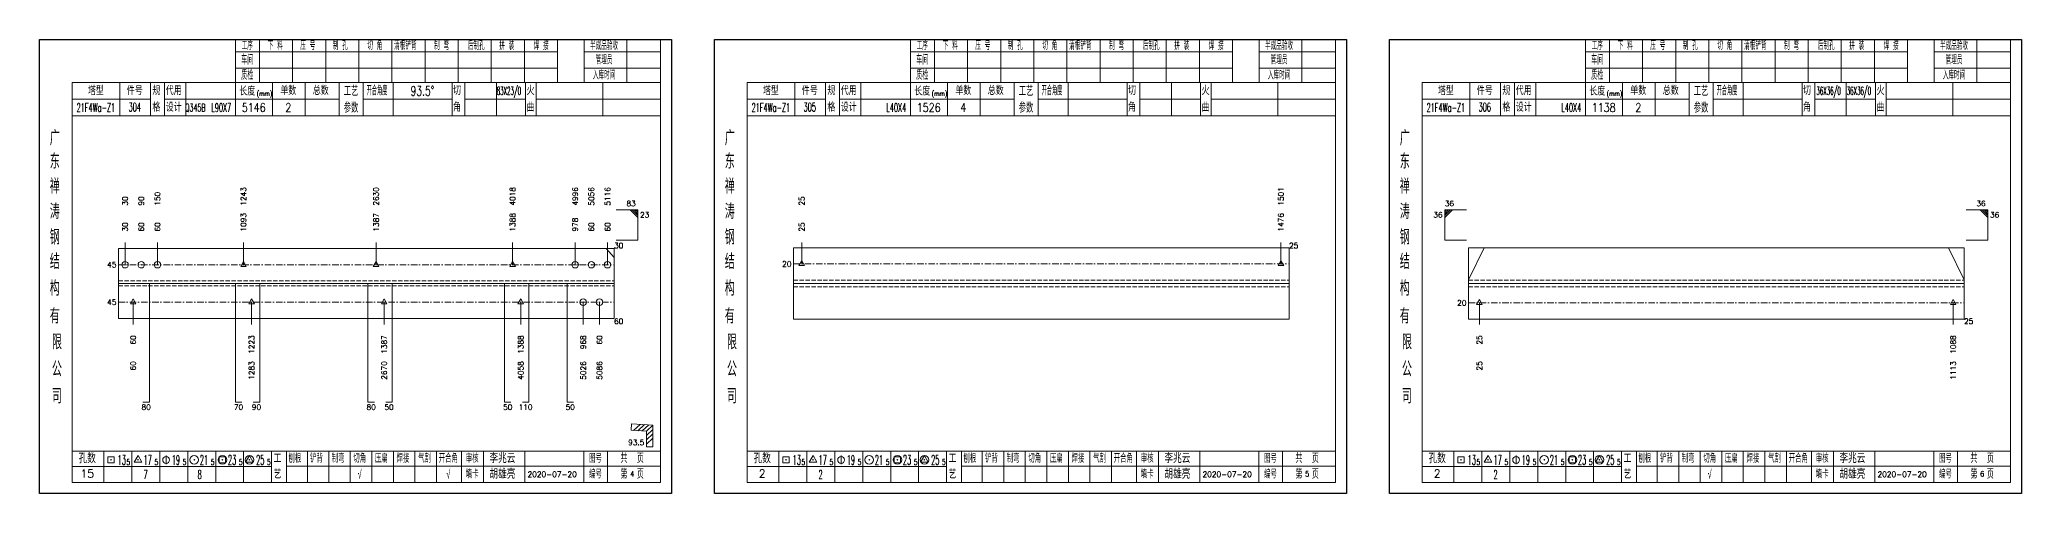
# Model space of a CAD drawing. Extents: x 1310 to 15542, y -76 to 8381.
# Drawn here: x 2453 to 3369, y 4374 to 4584 of the extents above; entities that cross this region are included whole.
import ezdxf
from ezdxf.enums import TextEntityAlignment as Align

# ---------------------------------------------------------------- set-up
doc = ezdxf.new("R2010")
doc.units = 0
doc.header["$MEASUREMENT"] = 0
doc.linetypes.add('一点画线', pattern=[5.2, 3, -1, 0.2, -1])
doc.linetypes.add('虚线', pattern=[2.75, 2, -0.75])
doc.layers.get('0').update_dxf_attribs({"linetype": 'CONTINUOUS', "lineweight": 25})
for name, color, linetype, lineweight in [('1', 7, 'CONTINUOUS', 25), ('2', 7, 'CONTINUOUS', 25), ('4', 7, 'CONTINUOUS', 25), ('5', 7, 'CONTINUOUS', 25)]:
    doc.layers.add(name, color=color, linetype=linetype, lineweight=lineweight)
doc.styles.get("Standard").update_dxf_attribs({"font": 'simplex.shx', "width": 0.7, "height": 3, "bigfont": 'gbhzfs.shx'})

# ---------------------------------------------------------------- blocks, each defined once
blk = doc.blocks.new('孔21.5')
at = {"layer": '5', "color": 7, "linetype": 'Continuous', "lineweight": 13}
for p, q in [((-0.1, -0.1), (0.1, 0.1)), ((0.1, -0.1), (-0.1, 0.1))]:
    blk.add_line(p, q, dxfattribs=at)
blk.add_circle((0, 0), 1, dxfattribs=at)
blk = doc.blocks.new('孔17.5')
at = {"layer": '5', "color": 7, "linetype": 'Continuous', "lineweight": 13}
for p, q in [((0, 1), (-0.866, -0.5)), ((-0.1, -0.1), (0.1, 0.1)), ((0.1, -0.1), (-0.1, 0.1)), ((0.866, -0.5), (0, 1)), ((-0.866, -0.5), (0.866, -0.5))]:
    blk.add_line(p, q, dxfattribs=at)
blk = doc.blocks.new('CTJGK')
at = {"color": 6, "linetype": 'Continuous'}
for p, q in [((0, 209.97), (292.13, 209.97)), ((0, 0), (0, 209.97)), ((292.13, 209.97), (292.13, 0)), ((292.13, 0), (0, 0))]:
    blk.add_line(p, q, dxfattribs=at)

msp = doc.modelspace()

# ---------------------------------------------------------------- linework, layer by layer
at = {"color": 7, "linetype": 'Continuous', "lineweight": 13}
for p, q in [((2729.442, 4504.884), (2719.442, 4504.884)), ((2725.942, 4504.884), (2729.442, 4501.384)), ((2726.817, 4504.884), (2729.442, 4502.259)), ((2727.692, 4504.884), (2729.442, 4503.134)), ((2728.567, 4504.884), (2729.442, 4504.009)), ((2729.442, 4490.884), (2729.442, 4504.884)), ((3102.572, 4504.884), (3112.572, 4504.884)), ((3102.572, 4490.884), (3102.572, 4504.884)), ((3103.447, 4504.884), (3102.572, 4504.009)), ((3104.322, 4504.884), (3102.572, 4503.134)), ((3105.197, 4504.884), (3102.572, 4502.259)), ((3106.072, 4504.884), (3102.572, 4501.384)), ((3353.702, 4504.884), (3343.702, 4504.884)), ((3350.202, 4504.884), (3353.702, 4501.384)), ((3351.077, 4504.884), (3353.702, 4502.259)), ((3351.952, 4504.884), (3353.702, 4503.134)), ((3352.827, 4504.884), (3353.702, 4504.009)), ((3353.702, 4490.884), (3353.702, 4504.884)), ((2729.442, 4490.884), (2719.442, 4490.884)), ((3102.572, 4490.884), (3112.572, 4490.884)), ((3353.702, 4490.884), (3343.702, 4490.884)), ((2492.312, 4479.551), (2492.312, 4489.884)), ((2507.312, 4479.551), (2507.312, 4489.884)), ((2547.072, 4479.551), (2547.072, 4489.884)), ((2608.384, 4479.551), (2608.384, 4489.884)), ((2671.521, 4479.551), (2671.521, 4489.884)), ((2700.442, 4479.551), (2700.442, 4489.884)), ((2718.442, 4482.919), (2714.746, 4487.051)), ((2715.442, 4479.551), (2715.442, 4489.884)), ((2805.195, 4479.884), (2805.195, 4489.884)), ((3026.818, 4479.884), (3026.818, 4489.884)), ((3113.572, 4472.534), (3120.82, 4487.384)), ((3342.702, 4472.534), (3335.453, 4487.384)), ((2496.062, 4462.217), (2496.062, 4451.884)), ((2550.822, 4462.217), (2550.822, 4451.884)), ((2612.134, 4462.217), (2612.134, 4451.884)), ((2675.271, 4462.217), (2675.271, 4451.884)), ((2704.192, 4462.217), (2704.192, 4451.884)), ((2711.692, 4462.217), (2711.692, 4451.884)), ((3118.605, 4461.884), (3118.605, 4451.884)), ((3337.668, 4461.884), (3337.668, 4451.884))]:
    msp.add_line(p, q, dxfattribs=at)
at = {"color": 7, "linetype": 'Continuous', "lineweight": 18}
for p, q in [((2489.312, 4487.051), (2489.312, 4454.717)), ((2489.312, 4487.051), (2718.442, 4487.051)), ((2718.442, 4487.051), (2718.442, 4454.717)), ((2801.442, 4487.384), (2801.442, 4454.384)), ((2801.442, 4487.384), (3030.572, 4487.384)), ((3030.572, 4487.384), (3030.572, 4454.384)), ((3113.572, 4487.384), (3113.572, 4454.384)), ((3113.572, 4487.384), (3342.702, 4487.384)), ((3342.702, 4487.384), (3342.702, 4454.384)), ((2489.312, 4470.884), (2718.442, 4470.884)), ((2801.442, 4470.884), (3030.572, 4470.884)), ((3113.572, 4470.884), (3342.702, 4470.884))]:
    msp.add_line(p, q, dxfattribs=at)
at = {"color": 3, "linetype": '一点画线', "lineweight": 13}
for p, q in [((2489.312, 4479.551), (2718.442, 4479.551)), ((2801.442, 4479.884), (3030.572, 4479.884)), ((2489.312, 4462.217), (2718.442, 4462.217)), ((3113.572, 4461.884), (3342.702, 4461.884))]:
    msp.add_line(p, q, dxfattribs=at)
at = {"color": 1, "linetype": '虚线', "lineweight": 18}
for p, q in [((2489.312, 4472.051), (2718.442, 4472.051)), ((2801.442, 4472.384), (3030.572, 4472.384)), ((3113.572, 4472.384), (3342.702, 4472.384)), ((2489.312, 4469.717), (2718.442, 4469.717)), ((2801.442, 4469.384), (3030.572, 4469.384)), ((3113.572, 4469.384), (3342.702, 4469.384))]:
    msp.add_line(p, q, dxfattribs=at)
at = {"layer": '1', "color": 7, "linetype": 'Continuous', "lineweight": 18}
for p, q in [((2489.312, 4454.717), (2718.442, 4454.717)), ((2801.442, 4454.384), (3030.572, 4454.384)), ((3113.572, 4454.384), (3342.702, 4454.384))]:
    msp.add_line(p, q, dxfattribs=at)
at = {"layer": '2', "color": 7, "linetype": 'Continuous', "lineweight": 13}
for p, q in [((2503.562, 4470.884), (2503.562, 4415.884)), ((2543.322, 4470.884), (2543.322, 4415.884)), ((2554.572, 4470.884), (2554.572, 4415.884)), ((2604.634, 4470.884), (2604.634, 4415.884)), ((2615.884, 4470.884), (2615.884, 4415.884)), ((2667.771, 4470.884), (2667.771, 4415.884)), ((2679.021, 4470.884), (2679.021, 4415.884)), ((2696.692, 4470.884), (2696.692, 4415.884)), ((2503.562, 4415.884), (2500.562, 4415.884)), ((2543.322, 4415.884), (2546.322, 4415.884)), ((2554.572, 4415.884), (2551.572, 4415.884)), ((2604.634, 4415.884), (2607.634, 4415.884)), ((2615.884, 4415.884), (2612.884, 4415.884)), ((2667.771, 4415.884), (2670.771, 4415.884)), ((2679.021, 4415.884), (2676.021, 4415.884)), ((2696.692, 4415.884), (2699.692, 4415.884)), ((2726.46, 4405.936), (2726.277, 4402.941)), ((2726.277, 4402.941), (2733.442, 4402.503)), ((2736.442, 4405.325), (2726.46, 4405.936)), ((2727.453, 4402.869), (2730.453, 4405.691)), ((2729.449, 4402.747), (2732.449, 4405.569)), ((2731.445, 4402.625), (2734.445, 4405.447)), ((2733.442, 4402.503), (2736.442, 4405.325)), ((2733.442, 4400.503), (2736.442, 4403.325)), ((2733.442, 4402.503), (2733.442, 4395.325)), ((2733.442, 4398.503), (2736.442, 4401.325)), ((2733.442, 4396.503), (2736.442, 4399.325)), ((2736.442, 4395.325), (2736.442, 4405.325)), ((2733.442, 4395.325), (2736.442, 4395.325))]:
    msp.add_line(p, q, dxfattribs=at)
at = {"layer": '4', "color": 1, "linetype": 'Continuous', "lineweight": 18}
for p, q in [((2452.812, 4583.711), (2452.812, 4373.741)), ((2744.942, 4583.711), (2452.812, 4583.711)), ((2543.442, 4583.711), (2543.442, 4563.871)), ((2554.472, 4583.711), (2554.472, 4563.851)), ((2569.782, 4583.711), (2569.782, 4563.851)), ((2585.102, 4583.711), (2585.102, 4563.851)), ((2600.412, 4583.711), (2600.412, 4563.851)), ((2615.722, 4583.711), (2615.722, 4563.851)), ((2631.032, 4583.711), (2631.032, 4563.851)), ((2646.352, 4583.711), (2646.352, 4563.851)), ((2661.662, 4583.711), (2661.662, 4563.851)), ((2676.972, 4583.711), (2676.972, 4563.851)), ((2692.282, 4583.711), (2692.282, 4563.871)), ((2692.282, 4583.711), (2692.282, 4563.851)), ((2704.562, 4583.711), (2704.562, 4563.851)), ((2724.312, 4583.711), (2724.312, 4563.851)), ((2739.892, 4583.711), (2739.892, 4563.851)), ((2744.942, 4553.911), (2744.942, 4583.711)), ((2764.942, 4583.711), (2764.942, 4373.741)), ((3057.072, 4583.711), (2764.942, 4583.711)), ((2855.572, 4583.711), (2855.572, 4563.871)), ((2866.602, 4583.711), (2866.602, 4563.851)), ((2881.912, 4583.711), (2881.912, 4563.851)), ((2897.232, 4583.711), (2897.232, 4563.851)), ((2912.542, 4583.711), (2912.542, 4563.851)), ((2927.852, 4583.711), (2927.852, 4563.851)), ((2943.162, 4583.711), (2943.162, 4563.851)), ((2958.482, 4583.711), (2958.482, 4563.851)), ((2973.792, 4583.711), (2973.792, 4563.851)), ((2989.102, 4583.711), (2989.102, 4563.851)), ((3004.412, 4583.711), (3004.412, 4563.871)), ((3004.412, 4583.711), (3004.412, 4563.851)), ((3016.692, 4583.711), (3016.692, 4563.851)), ((3036.442, 4583.711), (3036.442, 4563.851)), ((3052.022, 4583.711), (3052.022, 4563.851)), ((3057.072, 4553.911), (3057.072, 4583.711)), ((3077.072, 4583.711), (3077.072, 4373.741)), ((3369.202, 4583.711), (3077.072, 4583.711)), ((3167.702, 4583.711), (3167.702, 4563.871)), ((3178.732, 4583.711), (3178.732, 4563.851)), ((3194.042, 4583.711), (3194.042, 4563.851)), ((3209.362, 4583.711), (3209.362, 4563.851)), ((3224.672, 4583.711), (3224.672, 4563.851)), ((3239.982, 4583.711), (3239.982, 4563.851)), ((3255.292, 4583.711), (3255.292, 4563.851)), ((3270.612, 4583.711), (3270.612, 4563.851)), ((3285.922, 4583.711), (3285.922, 4563.851)), ((3301.232, 4583.711), (3301.232, 4563.851)), ((3316.542, 4583.711), (3316.542, 4563.871)), ((3316.542, 4583.711), (3316.542, 4563.851)), ((3328.822, 4583.711), (3328.822, 4563.851)), ((3348.572, 4583.711), (3348.572, 4563.851)), ((3364.152, 4583.711), (3364.152, 4563.851)), ((3369.202, 4553.911), (3369.202, 4583.711)), ((2692.282, 4577.981), (2543.442, 4577.981)), ((2739.892, 4577.981), (2704.562, 4577.981)), ((3004.412, 4577.981), (2855.572, 4577.981)), ((3052.022, 4577.981), (3016.692, 4577.981)), ((3316.542, 4577.981), (3167.702, 4577.981)), ((3364.152, 4577.981), (3328.822, 4577.981)), ((2467.822, 4563.851), (2467.822, 4378.791)), ((2739.892, 4563.851), (2467.822, 4563.851)), ((2489.942, 4563.861), (2489.942, 4548.441)), ((2504.092, 4548.441), (2504.092, 4563.851)), ((2510.592, 4548.441), (2510.592, 4563.851)), ((2520.462, 4563.851), (2520.462, 4548.441)), ((2692.282, 4570.501), (2543.442, 4570.501)), ((2543.442, 4563.871), (2543.442, 4548.441)), ((2560.562, 4563.851), (2560.562, 4548.441)), ((2575.612, 4563.851), (2575.612, 4548.441)), ((2591.312, 4563.851), (2591.312, 4548.441)), ((2602.372, 4563.851), (2602.372, 4548.441)), ((2616.322, 4563.851), (2616.322, 4548.441)), ((2643.622, 4563.851), (2643.622, 4548.441)), ((2649.382, 4563.851), (2649.382, 4548.441)), ((2664.002, 4563.851), (2664.002, 4548.441)), ((2677.462, 4563.851), (2677.462, 4548.441)), ((2682.452, 4563.851), (2682.452, 4548.441)), ((2739.892, 4570.501), (2704.562, 4570.501)), ((2713.192, 4563.851), (2713.192, 4548.441)), ((2739.892, 4378.791), (2739.892, 4563.851)), ((2779.952, 4563.851), (2779.952, 4378.791)), ((3052.022, 4563.851), (2779.952, 4563.851)), ((2802.072, 4563.861), (2802.072, 4548.441)), ((2816.222, 4548.441), (2816.222, 4563.851)), ((2822.722, 4548.441), (2822.722, 4563.851)), ((2832.592, 4563.851), (2832.592, 4548.441)), ((3004.412, 4570.501), (2855.572, 4570.501)), ((2855.572, 4563.871), (2855.572, 4548.441)), ((2872.692, 4563.851), (2872.692, 4548.441)), ((2887.742, 4563.851), (2887.742, 4548.441)), ((2903.442, 4563.851), (2903.442, 4548.441)), ((2914.502, 4563.851), (2914.502, 4548.441)), ((2928.452, 4563.851), (2928.452, 4548.441)), ((2955.752, 4563.851), (2955.752, 4548.441)), ((2961.512, 4563.851), (2961.512, 4548.441)), ((2976.132, 4563.851), (2976.132, 4548.441)), ((2989.592, 4563.851), (2989.592, 4548.441)), ((2994.582, 4563.851), (2994.582, 4548.441)), ((3052.022, 4570.501), (3016.692, 4570.501)), ((3025.322, 4563.851), (3025.322, 4548.441)), ((3052.022, 4378.791), (3052.022, 4563.851)), ((3092.082, 4563.851), (3092.082, 4378.791)), ((3364.152, 4563.851), (3092.082, 4563.851)), ((3114.202, 4563.861), (3114.202, 4548.441)), ((3128.352, 4548.441), (3128.352, 4563.851)), ((3134.852, 4548.441), (3134.852, 4563.851)), ((3144.722, 4563.851), (3144.722, 4548.441)), ((3316.542, 4570.501), (3167.702, 4570.501)), ((3167.702, 4563.871), (3167.702, 4548.441)), ((3184.822, 4563.851), (3184.822, 4548.441)), ((3199.872, 4563.851), (3199.872, 4548.441)), ((3215.572, 4563.851), (3215.572, 4548.441)), ((3226.632, 4563.851), (3226.632, 4548.441)), ((3240.582, 4563.851), (3240.582, 4548.441)), ((3267.882, 4563.851), (3267.882, 4548.441)), ((3273.642, 4563.851), (3273.642, 4548.441)), ((3288.262, 4563.851), (3288.262, 4548.441)), ((3301.722, 4563.851), (3301.722, 4548.441)), ((3306.712, 4563.851), (3306.712, 4548.441)), ((3364.152, 4570.501), (3328.822, 4570.501)), ((3337.452, 4563.851), (3337.452, 4548.441)), ((3364.152, 4378.791), (3364.152, 4563.851)), ((2504.092, 4556.091), (2467.822, 4556.091)), ((2591.312, 4556.141), (2510.592, 4556.141)), ((2602.372, 4556.141), (2643.622, 4556.141)), ((2649.382, 4556.141), (2677.462, 4556.141)), ((2682.452, 4556.141), (2740.072, 4556.141)), ((2816.222, 4556.091), (2779.952, 4556.091)), ((2903.442, 4556.141), (2822.722, 4556.141)), ((2914.502, 4556.141), (2955.752, 4556.141)), ((2961.512, 4556.141), (2989.592, 4556.141)), ((2994.582, 4556.141), (3052.202, 4556.141)), ((3128.352, 4556.091), (3092.082, 4556.091)), ((3215.572, 4556.141), (3134.852, 4556.141)), ((3226.632, 4556.141), (3267.882, 4556.141)), ((3273.642, 4556.141), (3301.722, 4556.141)), ((3306.712, 4556.141), (3364.332, 4556.141)), ((2740.072, 4548.441), (2467.822, 4548.441)), ((2744.942, 4373.741), (2744.942, 4553.911)), ((3052.202, 4548.441), (2779.952, 4548.441)), ((3057.072, 4373.741), (3057.072, 4553.911)), ((3364.332, 4548.441), (3092.082, 4548.441)), ((3369.202, 4373.741), (3369.202, 4553.911)), ((2467.822, 4393.321), (2739.892, 4393.321)), ((2482.512, 4393.321), (2482.512, 4378.791)), ((2495.442, 4378.791), (2495.442, 4393.321)), ((2508.372, 4393.321), (2508.372, 4378.791)), ((2521.292, 4378.791), (2521.292, 4393.321)), ((2534.222, 4393.321), (2534.222, 4378.791)), ((2547.152, 4378.791), (2547.152, 4393.321)), ((2560.072, 4378.791), (2560.072, 4393.321)), ((2566.942, 4378.791), (2566.942, 4393.321)), ((2576.602, 4378.791), (2576.602, 4393.321)), ((2586.542, 4378.791), (2586.542, 4393.321)), ((2596.482, 4378.791), (2596.482, 4393.321)), ((2606.432, 4378.791), (2606.432, 4393.321)), ((2616.372, 4378.791), (2616.372, 4393.321)), ((2626.312, 4378.791), (2626.312, 4393.321)), ((2636.262, 4378.791), (2636.262, 4393.321)), ((2647.902, 4378.791), (2647.902, 4393.321)), ((2658.052, 4378.791), (2658.052, 4393.321)), ((2677.112, 4378.791), (2677.112, 4393.321)), ((2704.492, 4378.791), (2704.492, 4393.321)), ((2715.452, 4378.791), (2715.452, 4393.321)), ((2779.952, 4393.321), (3052.022, 4393.321)), ((2794.642, 4393.321), (2794.642, 4378.791)), ((2807.572, 4378.791), (2807.572, 4393.321)), ((2820.502, 4393.321), (2820.502, 4378.791)), ((2833.422, 4378.791), (2833.422, 4393.321)), ((2846.352, 4393.321), (2846.352, 4378.791)), ((2859.282, 4378.791), (2859.282, 4393.321)), ((2872.202, 4378.791), (2872.202, 4393.321)), ((2879.072, 4378.791), (2879.072, 4393.321)), ((2888.732, 4378.791), (2888.732, 4393.321)), ((2898.672, 4378.791), (2898.672, 4393.321)), ((2908.612, 4378.791), (2908.612, 4393.321)), ((2918.562, 4378.791), (2918.562, 4393.321)), ((2928.502, 4378.791), (2928.502, 4393.321)), ((2938.442, 4378.791), (2938.442, 4393.321)), ((2948.392, 4378.791), (2948.392, 4393.321)), ((2960.032, 4378.791), (2960.032, 4393.321)), ((2970.182, 4378.791), (2970.182, 4393.321)), ((2989.242, 4378.791), (2989.242, 4393.321)), ((3016.622, 4378.791), (3016.622, 4393.321)), ((3027.582, 4378.791), (3027.582, 4393.321)), ((3092.082, 4393.321), (3364.152, 4393.321)), ((3106.772, 4393.321), (3106.772, 4378.791)), ((3119.702, 4378.791), (3119.702, 4393.321)), ((3132.632, 4393.321), (3132.632, 4378.791)), ((3145.552, 4378.791), (3145.552, 4393.321)), ((3158.482, 4393.321), (3158.482, 4378.791)), ((3171.412, 4378.791), (3171.412, 4393.321)), ((3184.332, 4378.791), (3184.332, 4393.321)), ((3191.202, 4378.791), (3191.202, 4393.321)), ((3200.862, 4378.791), (3200.862, 4393.321)), ((3210.802, 4378.791), (3210.802, 4393.321)), ((3220.742, 4378.791), (3220.742, 4393.321)), ((3230.692, 4378.791), (3230.692, 4393.321)), ((3240.632, 4378.791), (3240.632, 4393.321)), ((3250.572, 4378.791), (3250.572, 4393.321)), ((3260.522, 4378.791), (3260.522, 4393.321)), ((3272.162, 4378.791), (3272.162, 4393.321)), ((3282.312, 4378.791), (3282.312, 4393.321)), ((3301.372, 4378.791), (3301.372, 4393.321)), ((3328.752, 4378.791), (3328.752, 4393.321)), ((3339.712, 4378.791), (3339.712, 4393.321)), ((2560.072, 4386.191), (2467.822, 4386.191)), ((2566.902, 4386.351), (2739.892, 4386.351)), ((2872.202, 4386.191), (2779.952, 4386.191)), ((2879.032, 4386.351), (3052.022, 4386.351)), ((3184.332, 4386.191), (3092.082, 4386.191)), ((3191.162, 4386.351), (3364.152, 4386.351)), ((2452.812, 4373.741), (2744.942, 4373.741)), ((2467.822, 4378.791), (2739.892, 4378.791)), ((2764.942, 4373.741), (3057.072, 4373.741)), ((2779.952, 4378.791), (3052.022, 4378.791)), ((3077.072, 4373.741), (3369.202, 4373.741)), ((3092.082, 4378.791), (3364.152, 4378.791))]:
    msp.add_line(p, q, dxfattribs=at)
at = {"layer": '4', "color": 7, "linetype": 'Continuous', "lineweight": 13}
for p, q in [((2484.398, 4387.827), (2484.398, 4390.655)), ((2484.398, 4390.655), (2487.226, 4390.655)), ((2487.226, 4390.655), (2487.226, 4387.827)), ((2498.312, 4391.241), (2496.58, 4388.241)), ((2500.044, 4388.241), (2498.312, 4391.241)), ((2511.312, 4391.241), (2511.312, 4387.241)), ((2535.898, 4387.827), (2535.898, 4390.655)), ((2535.898, 4390.655), (2538.726, 4390.655)), ((2538.726, 4390.655), (2538.726, 4387.827)), ((2549.812, 4391.241), (2548.08, 4388.241)), ((2551.544, 4388.241), (2549.812, 4391.241)), ((2796.528, 4387.827), (2796.528, 4390.655)), ((2796.528, 4390.655), (2799.356, 4390.655)), ((2799.356, 4390.655), (2799.356, 4387.827)), ((2810.442, 4391.241), (2808.71, 4388.241)), ((2812.174, 4388.241), (2810.442, 4391.241)), ((2823.442, 4391.241), (2823.442, 4387.241)), ((2848.028, 4387.827), (2848.028, 4390.655)), ((2848.028, 4390.655), (2850.856, 4390.655)), ((2850.856, 4390.655), (2850.856, 4387.827)), ((2861.942, 4391.241), (2860.21, 4388.241)), ((2863.674, 4388.241), (2861.942, 4391.241)), ((3108.658, 4387.827), (3108.658, 4390.655)), ((3108.658, 4390.655), (3111.486, 4390.655)), ((3111.486, 4390.655), (3111.486, 4387.827)), ((3122.572, 4391.241), (3120.84, 4388.241)), ((3124.304, 4388.241), (3122.572, 4391.241)), ((3135.572, 4391.241), (3135.572, 4387.241)), ((3160.158, 4387.827), (3160.158, 4390.655)), ((3160.158, 4390.655), (3162.986, 4390.655)), ((3162.986, 4390.655), (3162.986, 4387.827)), ((3174.072, 4391.241), (3172.34, 4388.241)), ((3175.804, 4388.241), (3174.072, 4391.241)), ((2487.226, 4387.827), (2484.398, 4387.827)), ((2485.612, 4389.041), (2486.012, 4389.441)), ((2486.012, 4389.041), (2485.612, 4389.441)), ((2496.58, 4388.241), (2500.044, 4388.241)), ((2498.112, 4389.041), (2498.512, 4389.441)), ((2498.512, 4389.041), (2498.112, 4389.441)), ((2524.112, 4389.041), (2524.512, 4389.441)), ((2524.512, 4389.041), (2524.112, 4389.441)), ((2538.726, 4387.827), (2535.898, 4387.827)), ((2537.112, 4389.041), (2537.512, 4389.441)), ((2537.512, 4389.041), (2537.112, 4389.441)), ((2548.08, 4388.241), (2551.544, 4388.241)), ((2549.612, 4389.041), (2550.012, 4389.441)), ((2550.012, 4389.041), (2549.612, 4389.441)), ((2799.356, 4387.827), (2796.528, 4387.827)), ((2797.742, 4389.041), (2798.142, 4389.441)), ((2798.142, 4389.041), (2797.742, 4389.441)), ((2808.71, 4388.241), (2812.174, 4388.241)), ((2810.242, 4389.041), (2810.642, 4389.441)), ((2810.642, 4389.041), (2810.242, 4389.441)), ((2836.242, 4389.041), (2836.642, 4389.441)), ((2836.642, 4389.041), (2836.242, 4389.441)), ((2850.856, 4387.827), (2848.028, 4387.827)), ((2849.242, 4389.041), (2849.642, 4389.441)), ((2849.642, 4389.041), (2849.242, 4389.441)), ((2860.21, 4388.241), (2863.674, 4388.241)), ((2861.742, 4389.041), (2862.142, 4389.441)), ((2862.142, 4389.041), (2861.742, 4389.441)), ((3111.486, 4387.827), (3108.658, 4387.827)), ((3109.872, 4389.041), (3110.272, 4389.441)), ((3110.272, 4389.041), (3109.872, 4389.441)), ((3120.84, 4388.241), (3124.304, 4388.241)), ((3122.372, 4389.041), (3122.772, 4389.441)), ((3122.772, 4389.041), (3122.372, 4389.441)), ((3148.372, 4389.041), (3148.772, 4389.441)), ((3148.772, 4389.041), (3148.372, 4389.441)), ((3162.986, 4387.827), (3160.158, 4387.827)), ((3161.372, 4389.041), (3161.772, 4389.441)), ((3161.772, 4389.041), (3161.372, 4389.441)), ((3172.34, 4388.241), (3175.804, 4388.241)), ((3173.872, 4389.041), (3174.272, 4389.441)), ((3174.272, 4389.041), (3173.872, 4389.441))]:
    msp.add_line(p, q, dxfattribs=at)
for centre, radius in [((2511.312, 4389.241), 1.6), ((2524.312, 4389.241), 2), ((2537.312, 4389.241), 2), ((2549.812, 4389.241), 2), ((2823.442, 4389.241), 1.6), ((2836.442, 4389.241), 2), ((2849.442, 4389.241), 2), ((2861.942, 4389.241), 2), ((3135.572, 4389.241), 1.6), ((3148.572, 4389.241), 2), ((3161.572, 4389.241), 2), ((3174.072, 4389.241), 2)]:
    msp.add_circle(centre, radius, dxfattribs=at)

# ---------------------------------------------------------------- block references
at = {"color": 0, "linetype": 'Continuous'}
for p in [(2452.812, 4373.741), (2764.942, 4373.741), (3077.072, 4373.741)]:
    msp.add_blockref('CTJGK', p, dxfattribs=at)
at = {"color": 8, "linetype": 'Continuous', "lineweight": 9, "xscale": 1.5, "yscale": 1.5, "zscale": 1.5}
for name, p in [('孔17.5', (2805.195, 4479.884)), ('孔17.5', (3026.818, 4479.884)), ('孔21.5', (2492.312, 4479.551)), ('孔21.5', (2499.812, 4479.551)), ('孔21.5', (2507.312, 4479.551)), ('孔17.5', (2547.072, 4479.551)), ('孔17.5', (2608.384, 4479.551)), ('孔17.5', (2671.521, 4479.551)), ('孔21.5', (2700.442, 4479.551)), ('孔21.5', (2707.942, 4479.551)), ('孔21.5', (2715.442, 4479.551))]:
    msp.add_blockref(name, p, dxfattribs=at)
at = {"layer": '1', "color": 8, "linetype": 'Continuous', "lineweight": 9, "xscale": 1.5, "yscale": 1.5, "zscale": 1.5}
for name, p in [('孔17.5', (2496.062, 4462.217)), ('孔17.5', (2550.822, 4462.217)), ('孔17.5', (2612.134, 4462.217)), ('孔17.5', (2675.271, 4462.217)), ('孔21.5', (2704.192, 4462.217)), ('孔21.5', (2711.692, 4462.217)), ('孔17.5', (3118.605, 4461.884)), ('孔17.5', (3337.668, 4461.884))]:
    msp.add_blockref(name, p, dxfattribs=at)

# ---------------------------------------------------------------- texts
at = {"color": 7, "linetype": 'Continuous', "lineweight": 13}
for s, p in [('30', (2492.312, 4506.884)), ('90', (2499.812, 4506.884)), ('150', (2507.312, 4506.884)), ('1243', (2547.072, 4506.884)), ('2630', (2608.384, 4506.884)), ('4018', (2671.521, 4506.884)), ('4996', (2700.442, 4506.884)), ('5056', (2707.942, 4506.884)), ('5116', (2715.442, 4506.884)), ('25', (2805.195, 4506.884)), ('1501', (3026.818, 4506.884))]:
    msp.add_text(s, height=2.5, rotation=90, dxfattribs=at).set_placement(p, align=Align.MIDDLE_LEFT)
for s, p in [('83', (2728.442, 4505.884)), ('36', (3352.702, 4505.884))]:
    msp.add_text(s, height=2.5, dxfattribs=at).set_placement(p, align=Align.BOTTOM_RIGHT)
msp.add_text('36', height=2.5, dxfattribs=at).set_placement((3102.572, 4505.884), align=Align.BOTTOM_LEFT)
at = {"color": 8, "linetype": 'Continuous', "lineweight": 9}
for s, p in [('1093', (2547.072, 4494.884)), ('1387', (2608.384, 4494.884)), ('1388', (2671.521, 4494.884)), ('978', (2700.442, 4494.884)), ('1476', (3026.818, 4494.884)), ('30', (2492.312, 4494.884)), ('60', (2499.812, 4494.884)), ('60', (2507.312, 4494.884)), ('60', (2707.942, 4494.884)), ('60', (2715.442, 4494.884)), ('25', (2805.195, 4494.884))]:
    msp.add_text(s, height=2.5, rotation=90, dxfattribs=at).set_placement(p, align=Align.MIDDLE_LEFT)
at = {"color": 7, "linetype": 'Continuous', "lineweight": 13}
for s, p in [('23', (2730.442, 4503.884)), ('36', (3354.702, 4503.884))]:
    msp.add_text(s, height=2.5, dxfattribs=at).set_placement(p, align=Align.TOP_LEFT)
msp.add_text('36', height=2.5, dxfattribs=at).set_placement((3101.572, 4503.884), align=Align.TOP_RIGHT)
for s, p in [('30', (2718.442, 4488.384)), ('25', (3030.572, 4488.384))]:
    msp.add_text(s, height=2.5, dxfattribs=at).set_placement(p, align=Align.MIDDLE_LEFT)
for s, p in [('45', (2488.312, 4479.551)), ('20', (2800.442, 4479.884)), ('45', (2488.312, 4462.217)), ('20', (3112.572, 4461.884))]:
    msp.add_text(s, height=2.5, dxfattribs=at).set_placement(p, align=Align.MIDDLE_RIGHT)
at = {"layer": '1', "color": 7, "linetype": 'Continuous', "lineweight": 13}
for s, p in [('60', (2718.442, 4453.384)), ('25', (3342.702, 4453.384))]:
    msp.add_text(s, height=2.5, dxfattribs=at).set_placement(p, align=Align.MIDDLE_LEFT)
at = {"layer": '1', "color": 8, "linetype": 'Continuous', "lineweight": 9}
for s, p in [('60', (2496.062, 4446.884)), ('1223', (2550.822, 4446.884)), ('1387', (2612.134, 4446.884)), ('1388', (2675.271, 4446.884)), ('968', (2704.192, 4446.884)), ('60', (2711.692, 4446.884)), ('25', (3118.605, 4446.884)), ('1088', (3337.668, 4446.884))]:
    msp.add_text(s, height=2.5, rotation=90, dxfattribs=at).set_placement(p, align=Align.MIDDLE_RIGHT)
at = {"layer": '1', "color": 7, "linetype": 'Continuous', "lineweight": 13}
for s, p in [('60', (2496.062, 4434.884)), ('1283', (2550.822, 4434.884)), ('2670', (2612.134, 4434.884)), ('4058', (2675.271, 4434.884)), ('5026', (2704.192, 4434.884)), ('5086', (2711.692, 4434.884)), ('25', (3118.605, 4434.884)), ('1113', (3337.668, 4434.884))]:
    msp.add_text(s, height=2.5, rotation=90, dxfattribs=at).set_placement(p, align=Align.MIDDLE_RIGHT)
at = {"layer": '2', "color": 7, "linetype": 'Continuous', "lineweight": 13}
for s, p in [('80', (2502.062, 4414.884)), ('70', (2544.822, 4414.884)), ('90', (2553.072, 4414.884)), ('80', (2606.134, 4414.884)), ('50', (2614.384, 4414.884)), ('50', (2669.271, 4414.884)), ('110', (2677.521, 4414.884)), ('50', (2698.192, 4414.884))]:
    msp.add_text(s, height=2.5, dxfattribs=at).set_placement(p, align=Align.TOP_CENTER)
msp.add_text('93.5', height=2.5, dxfattribs=at).set_placement((2732.442, 4395.325), align=Align.BOTTOM_RIGHT)
at = {"layer": '4', "color": 1, "linetype": 'Continuous', "lineweight": 25}
for s, height, width, p in [('工序', 3.7, 0.7, (2548.812, 4580.841)), ('下 料', 3.7, 0.7, (2561.812, 4580.841)), ('压 号', 3.7, 0.7, (2576.812, 4580.841)), ('制 孔', 3.7, 0.7, (2591.812, 4580.841)), ('切 角', 3.7, 0.7, (2607.812, 4580.841)), ('清根铲背 ', 3.7, 0.7, (2622.812, 4580.841)), (' 制 弯', 3.7, 0.7, (2637.812, 4580.841)), (' 后制孔', 3.7, 0.7, (2653.812, 4580.841)), ('拼 装', 3.7, 0.7, (2668.812, 4580.841)), (' 焊 接', 3.7, 0.7, (2683.812, 4580.841)), ('半成品验收', 3.7, 0.7, (2713.812, 4580.841)), ('工序', 3.7, 0.7, (2860.942, 4580.841)), ('下 料', 3.7, 0.7, (2873.942, 4580.841)), ('压 号', 3.7, 0.7, (2888.942, 4580.841)), ('制 孔', 3.7, 0.7, (2903.942, 4580.841)), ('切 角', 3.7, 0.7, (2919.942, 4580.841)), ('清根铲背 ', 3.7, 0.7, (2934.942, 4580.841)), (' 制 弯', 3.7, 0.7, (2949.942, 4580.841)), (' 后制孔', 3.7, 0.7, (2965.942, 4580.841)), ('拼 装', 3.7, 0.7, (2980.942, 4580.841)), (' 焊 接', 3.7, 0.7, (2995.942, 4580.841)), ('半成品验收', 3.7, 0.7, (3025.942, 4580.841)), ('工序', 3.7, 0.7, (3173.072, 4580.841)), ('下 料', 3.7, 0.7, (3186.072, 4580.841)), ('压 号', 3.7, 0.7, (3201.072, 4580.841)), ('制 孔', 3.7, 0.7, (3216.072, 4580.841)), ('切 角', 3.7, 0.7, (3232.072, 4580.841)), ('清根铲背 ', 3.7, 0.7, (3247.072, 4580.841)), (' 制 弯', 3.7, 0.7, (3262.072, 4580.841)), (' 后制孔', 3.7, 0.7, (3278.072, 4580.841)), ('拼 装', 3.7, 0.7, (3293.072, 4580.841)), (' 焊 接', 3.7, 0.7, (3308.072, 4580.841)), ('半成品验收', 3.7, 0.7, (3338.072, 4580.841)), ('车间', 4, 0.7, (2548.812, 4574.241)), ('管理员', 3.7, 0.7, (2713.812, 4574.241)), ('车间', 4, 0.7, (2860.942, 4574.241)), ('管理员', 3.7, 0.7, (3025.942, 4574.241)), ('车间', 4, 0.7, (3173.072, 4574.241)), ('管理员', 3.7, 0.7, (3338.072, 4574.241)), ('质检', 4, 0.7, (2548.812, 4567.181)), ('入库时间', 3.7, 0.7, (2713.812, 4567.181)), ('质检', 4, 0.7, (2860.942, 4567.181)), ('入库时间', 3.7, 0.7, (3025.942, 4567.181)), ('质检', 4, 0.7, (3173.072, 4567.181)), ('入库时间', 3.7, 0.7, (3338.072, 4567.181)), ('304', 4, 0.5, (2496.812, 4552.511)), ('(mm)', 2.24, 0.7, (2556.812, 4558.741)), ('参数', 4.8, 0.7, (2596.812, 4552.291)), ('工艺', 4.8, 0.7, (2596.812, 4560.001)), ('开合角度', 4, 0.6, (2608.812, 4560.001)), ('93.5%%d', 4.47, 0.7, (2629.812, 4560.001)), ('83X23/0', 3.8, 0.4, (2669.812, 4560.001)), ('305', 4, 0.5, (2808.942, 4552.511)), ('(mm)', 2.24, 0.7, (2868.942, 4558.741)), ('参数', 4.8, 0.7, (2908.942, 4552.291)), ('工艺', 4.8, 0.7, (2908.942, 4560.001)), ('开合角度', 4, 0.6, (2920.942, 4560.001)), ('306', 4, 0.5, (3121.072, 4552.511)), ('(mm)', 2.24, 0.7, (3181.072, 4558.741)), ('参数', 4.8, 0.7, (3221.072, 4552.291)), ('工艺', 4.8, 0.7, (3221.072, 4560.001)), ('开合角度', 4, 0.6, (3233.072, 4560.001)), ('36X36/0', 3.8, 0.4, (3280.072, 4560.001)), ('36X36/0', 3.8, 0.4, (3294.072, 4560.001)), ('21F4Wa-Z1', 4, 0.5, (2478.812, 4552.261)), ('Q345B', 3.5, 0.5, (2524.812, 4552.241)), ('L90X7', 4, 0.5, (2536.812, 4552.241)), ('5146', 4, 0.8, (2551.812, 4552.291)), ('2', 4, 0.8, (2567.812, 4552.291)), ('21F4Wa-Z1', 4, 0.5, (2790.942, 4552.261)), ('L40X4', 4, 0.5, (2848.942, 4552.241)), ('1526', 4, 0.8, (2863.942, 4552.291)), ('4', 4, 0.8, (2879.942, 4552.291)), ('21F4Wa-Z1', 4, 0.5, (3103.072, 4552.261)), ('L40X4', 4, 0.5, (3161.072, 4552.241)), ('1138', 4, 0.8, (3176.072, 4552.291)), ('2', 4, 0.8, (3192.072, 4552.291)), ('广', 6.96, 0.7, (2459.812, 4538.211)), ('广', 6.96, 0.7, (2771.942, 4538.211)), ('广', 6.96, 0.7, (3084.072, 4538.211)), ('东', 6.96, 0.7, (2459.812, 4527.421)), ('东', 6.96, 0.7, (2771.942, 4527.421)), ('东', 6.96, 0.7, (3084.072, 4527.421)), ('禅', 6.96, 0.7, (2459.812, 4515.831)), ('禅', 6.96, 0.7, (2771.942, 4515.831)), ('禅', 6.96, 0.7, (3084.072, 4515.831)), ('涛', 6.96, 0.7, (2459.812, 4504.231)), ('涛', 6.96, 0.7, (2771.942, 4504.231)), ('涛', 6.96, 0.7, (3084.072, 4504.231)), ('钢', 6.96, 0.7, (2459.812, 4492.341)), ('钢', 6.96, 0.7, (2771.942, 4492.341)), ('钢', 6.96, 0.7, (3084.072, 4492.341)), ('结', 6.96, 0.7, (2459.812, 4481.031)), ('结', 6.96, 0.7, (2771.942, 4481.031)), ('结', 6.96, 0.7, (3084.072, 4481.031)), ('构', 6.96, 0.7, (2459.812, 4468.651)), ('构', 6.96, 0.7, (2771.942, 4468.651)), ('构', 6.96, 0.7, (3084.072, 4468.651)), ('有', 6.96, 0.7, (2459.812, 4455.841)), ('有', 6.96, 0.7, (2771.942, 4455.841)), ('有', 6.96, 0.7, (3084.072, 4455.841)), ('限', 6.96, 0.7, (2460.812, 4443.841)), ('限', 6.96, 0.7, (2772.942, 4443.841)), ('限', 6.96, 0.7, (3085.072, 4443.841)), ('公', 6.96, 0.7, (2460.812, 4431.301)), ('公', 6.96, 0.7, (2772.942, 4431.301)), ('公', 6.96, 0.7, (3085.072, 4431.301)), ('司', 6.96, 0.7, (2460.812, 4418.821)), ('司', 6.96, 0.7, (2772.942, 4418.821)), ('司', 6.96, 0.7, (3085.072, 4418.821)), ('13', 4.47, 0.5, (2490.812, 4389.241)), ('5', 2.68, 0.6, (2493.812, 4388.241)), ('17', 4.47, 0.5, (2502.812, 4389.241)), ('5', 2.68, 0.6, (2506.812, 4388.241)), ('19', 4.47, 0.5, (2515.812, 4389.241)), ('5', 2.68, 0.6, (2519.812, 4388.241)), ('21', 4.47, 0.5, (2528.812, 4389.241)), ('5', 2.68, 0.6, (2532.812, 4388.241)), ('23', 4.47, 0.5, (2541.812, 4389.241)), ('5', 2.68, 0.6, (2545.812, 4388.241)), ('25', 4.47, 0.5, (2554.812, 4389.241)), ('5', 2.68, 0.6, (2558.812, 4388.241)), ('刨根', 3.7, 0.8, (2570.812, 4389.841)), ('铲背', 3.7, 0.8, (2580.812, 4389.841)), ('制弯', 3.7, 0.8, (2590.812, 4389.841)), ('切角', 3.7, 0.8, (2600.812, 4389.841)), ('压扁', 3.7, 0.8, (2610.812, 4389.841)), ('焊接', 3.7, 0.8, (2620.812, 4389.841)), ('气割', 3.7, 0.8, (2630.812, 4389.841)), ('开合角', 3.7, 0.8, (2641.812, 4389.841)), ('审核', 3.7, 0.8, (2652.812, 4389.841)), ('图号', 3.7, 0.8, (2709.812, 4389.841)), ('共  页', 4, 0.8, (2726.812, 4389.841)), ('13', 4.47, 0.5, (2802.942, 4389.241)), ('5', 2.68, 0.6, (2805.942, 4388.241)), ('17', 4.47, 0.5, (2814.942, 4389.241)), ('5', 2.68, 0.6, (2818.942, 4388.241)), ('19', 4.47, 0.5, (2827.942, 4389.241)), ('5', 2.68, 0.6, (2831.942, 4388.241)), ('21', 4.47, 0.5, (2840.942, 4389.241)), ('5', 2.68, 0.6, (2844.942, 4388.241)), ('23', 4.47, 0.5, (2853.942, 4389.241)), ('5', 2.68, 0.6, (2857.942, 4388.241)), ('25', 4.47, 0.5, (2866.942, 4389.241)), ('5', 2.68, 0.6, (2870.942, 4388.241)), ('刨根', 3.7, 0.8, (2882.942, 4389.841)), ('铲背', 3.7, 0.8, (2892.942, 4389.841)), ('制弯', 3.7, 0.8, (2902.942, 4389.841)), ('切角', 3.7, 0.8, (2912.942, 4389.841)), ('压扁', 3.7, 0.8, (2922.942, 4389.841)), ('焊接', 3.7, 0.8, (2932.942, 4389.841)), ('气割', 3.7, 0.8, (2942.942, 4389.841)), ('开合角', 3.7, 0.8, (2953.942, 4389.841)), ('审核', 3.7, 0.8, (2964.942, 4389.841)), ('图号', 3.7, 0.8, (3021.942, 4389.841)), ('共  页', 4, 0.8, (3038.942, 4389.841)), ('13', 4.47, 0.5, (3115.072, 4389.241)), ('5', 2.68, 0.6, (3118.072, 4388.241)), ('17', 4.47, 0.5, (3127.072, 4389.241)), ('5', 2.68, 0.6, (3131.072, 4388.241)), ('19', 4.47, 0.5, (3140.072, 4389.241)), ('5', 2.68, 0.6, (3144.072, 4388.241)), ('21', 4.47, 0.5, (3153.072, 4389.241)), ('5', 2.68, 0.6, (3157.072, 4388.241)), ('23', 4.47, 0.5, (3166.072, 4389.241)), ('5', 2.68, 0.6, (3170.072, 4388.241)), ('25', 4.47, 0.5, (3179.072, 4389.241)), ('5', 2.68, 0.6, (3183.072, 4388.241)), ('刨根', 3.7, 0.8, (3195.072, 4389.841)), ('铲背', 3.7, 0.8, (3205.072, 4389.841)), ('制弯', 3.7, 0.8, (3215.072, 4389.841)), ('切角', 3.7, 0.8, (3225.072, 4389.841)), ('压扁', 3.7, 0.8, (3235.072, 4389.841)), ('焊接', 3.7, 0.8, (3245.072, 4389.841)), ('气割', 3.7, 0.8, (3255.072, 4389.841)), ('开合角', 3.7, 0.8, (3266.072, 4389.841)), ('审核', 3.7, 0.8, (3277.072, 4389.841)), ('图号', 3.7, 0.8, (3334.072, 4389.841)), ('共  页', 4, 0.8, (3351.072, 4389.841)), ('7', 4, 0.5, (2501.812, 4382.491)), ('8', 4, 0.5, (2526.812, 4382.491)), ('√', 4, 0.6, (2600.812, 4382.571)), ('√', 4, 0.6, (2641.812, 4382.571)), ('填卡', 3.7, 0.8, (2652.812, 4382.571)), ('编号', 3.7, 0.8, (2709.812, 4382.571)), ('第  页', 4, 0.8, (2726.812, 4382.571)), ('2', 4, 0.5, (2813.942, 4382.491)), ('填卡', 3.7, 0.8, (2964.942, 4382.571)), ('编号', 3.7, 0.8, (3021.942, 4382.571)), ('第  页', 4, 0.8, (3038.942, 4382.571)), ('2', 4, 0.5, (3126.072, 4382.491)), ('√', 4, 0.6, (3225.072, 4382.571)), ('填卡', 3.7, 0.8, (3277.072, 4382.571)), ('编号', 3.7, 0.8, (3334.072, 4382.571)), ('第  页', 4, 0.8, (3351.072, 4382.571))]:
    msp.add_text(s, height=height, dxfattribs=dict(at, width=width)).set_placement(p, align=Align.MIDDLE_CENTER)
for s, height, p in [('塔型', 3.7, (2478.812, 4559.971)), ('件号', 3.7, (2496.812, 4559.971)), ('格', 3.7, (2506.812, 4552.291)), ('规', 3.7, (2506.812, 4560.001)), ('代用', 3.7, (2514.812, 4560.001)), ('设计', 3.7, (2514.812, 4552.291)), ('长度', 3.7, (2548.812, 4559.741)), ('单数', 3.7, (2567.812, 4560.001)), ('总数', 3.7, (2582.812, 4560.001)), ('切', 3.7, (2645.812, 4560.001)), ('角', 3.7, (2645.812, 4552.291)), ('火', 3.7, (2679.812, 4560.001)), ('曲', 3.7, (2679.812, 4552.291)), ('塔型', 3.7, (2790.942, 4559.971)), ('件号', 3.7, (2808.942, 4559.971)), ('格', 3.7, (2818.942, 4552.291)), ('规', 3.7, (2818.942, 4560.001)), ('代用', 3.7, (2826.942, 4560.001)), ('设计', 3.7, (2826.942, 4552.291)), ('长度', 3.7, (2860.942, 4559.741)), ('单数', 3.7, (2879.942, 4560.001)), ('总数', 3.7, (2894.942, 4560.001)), ('切', 3.7, (2957.942, 4560.001)), ('角', 3.7, (2957.942, 4552.291)), ('火', 3.7, (2991.942, 4560.001)), ('曲', 3.7, (2991.942, 4552.291)), ('塔型', 3.7, (3103.072, 4559.971)), ('件号', 3.7, (3121.072, 4559.971)), ('格', 3.7, (3131.072, 4552.291)), ('规', 3.7, (3131.072, 4560.001)), ('代用', 3.7, (3139.072, 4560.001)), ('设计', 3.7, (3139.072, 4552.291)), ('长度', 3.7, (3173.072, 4559.741)), ('单数', 3.7, (3192.072, 4560.001)), ('总数', 3.7, (3207.072, 4560.001)), ('切', 3.7, (3270.072, 4560.001)), ('角', 3.7, (3270.072, 4552.291)), ('火', 3.7, (3304.072, 4560.001)), ('曲', 3.7, (3304.072, 4552.291)), ('孔数', 4, (2474.812, 4389.761)), ('工', 3.7, (2562.812, 4389.841)), ('李兆云', 4, (2666.812, 4389.841)), ('孔数', 4, (2786.942, 4389.761)), ('工', 3.7, (2874.942, 4389.841)), ('李兆云', 4, (2978.942, 4389.841)), ('孔数', 4, (3099.072, 4389.761)), ('工', 3.7, (3187.072, 4389.841)), ('李兆云', 4, (3291.072, 4389.841)), ('15', 3.7, (2474.812, 4382.931)), ('艺', 3.7, (2562.812, 4382.491)), ('胡雄亮', 4, (2666.812, 4382.571)), ('2020-07-20', 2.5, (2689.812, 4382.571)), ('2', 3.7, (2786.942, 4382.931)), ('艺', 3.7, (2874.942, 4382.491)), ('胡雄亮', 4, (2978.942, 4382.571)), ('2020-07-20', 2.5, (3001.942, 4382.571)), ('2', 3.7, (3099.072, 4382.931)), ('艺', 3.7, (3187.072, 4382.491)), ('胡雄亮', 4, (3291.072, 4382.571)), ('2020-07-20', 2.5, (3314.072, 4382.571))]:
    msp.add_text(s, height=height, dxfattribs=at).set_placement(p, align=Align.MIDDLE_CENTER)
at = {"layer": '4', "color": 6, "linetype": 'Continuous', "lineweight": 25, "width": 0.8}
for s, p in [('4', (2726.837, 4382.799)), ('5', (3038.967, 4382.799)), ('6', (3351.097, 4382.799))]:
    msp.add_text(s, height=2.5, dxfattribs=at).set_placement(p, align=Align.MIDDLE_CENTER)

doc.saveas('drawing.dxf')
